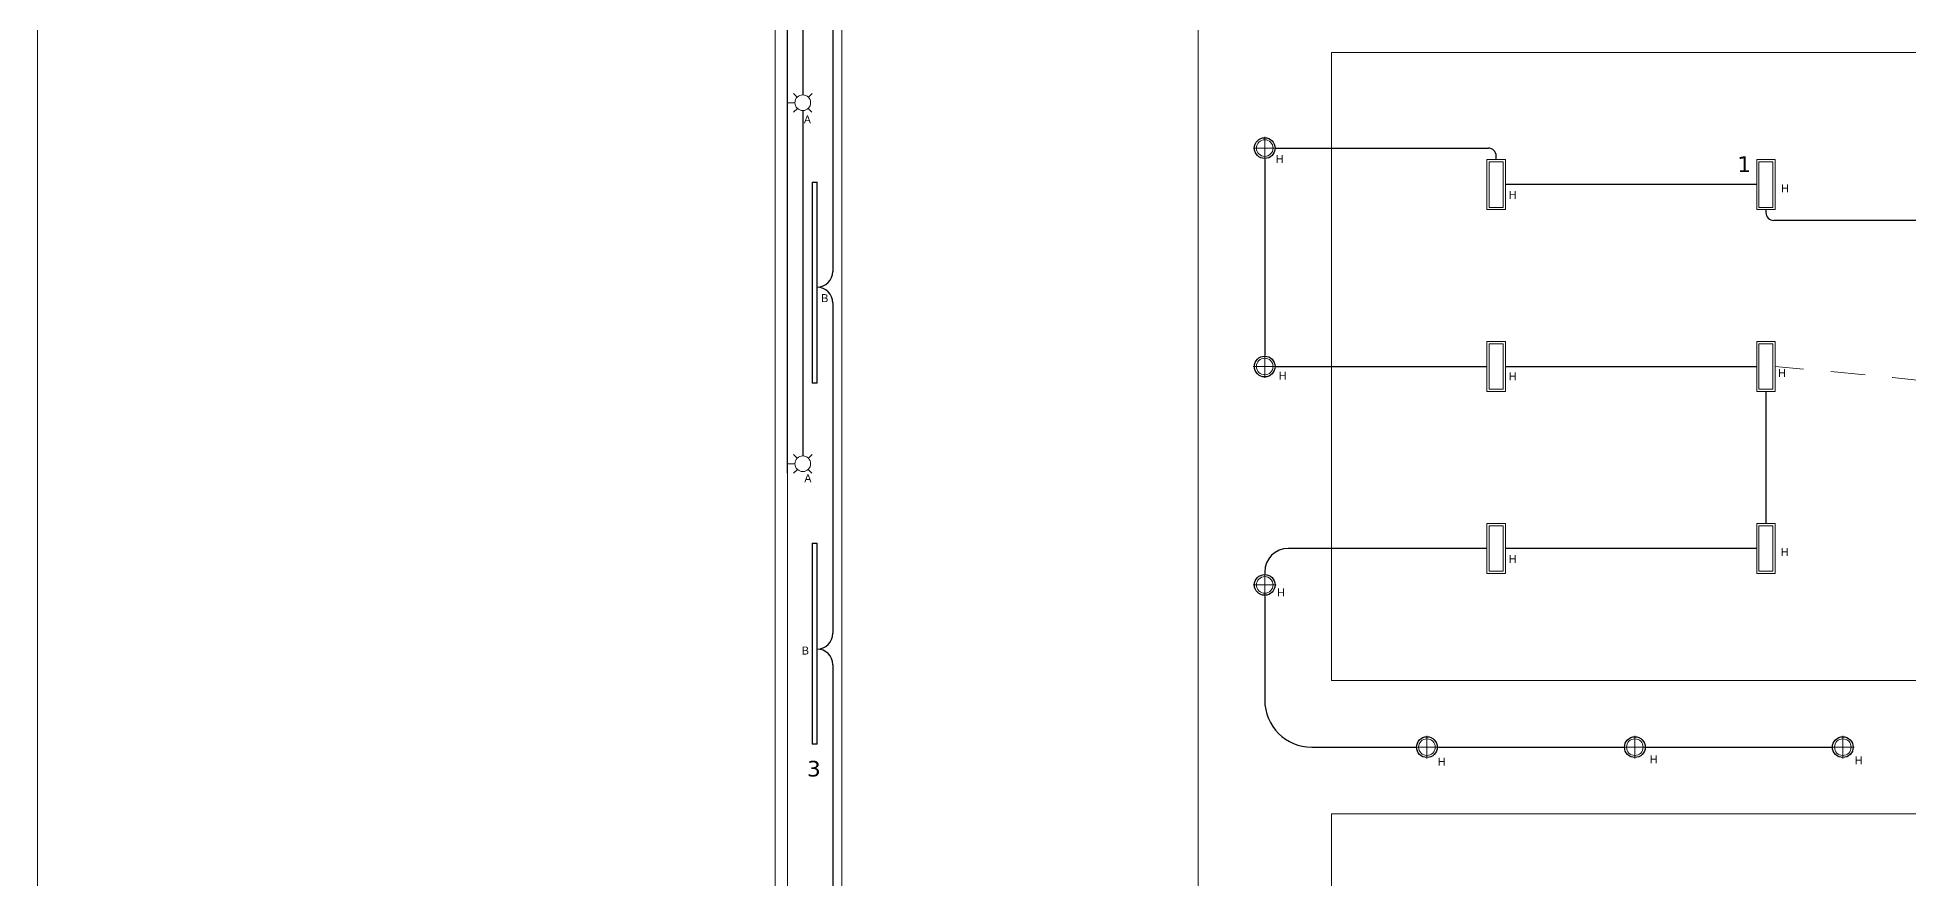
# Model space of a CAD drawing. Header units: inches. Extents: x -2 to 2474, y 1 to 287.
# Drawn here: x 5.35 to 46.24, y 160.55 to 178.92 of the extents above; entities that cross this region are included whole.
import ezdxf

# ---------------------------------------------------------------- set-up
doc = ezdxf.new("R2010")
doc.units = ezdxf.units.IN
doc.header["$MEASUREMENT"] = 0
doc.linetypes.add('JIS_02_0.7', pattern=[1.35, 0.75, -0.6])
for name, color, linetype in [('0.09', 2, 'Continuous'), ('0.25', 4, 'Continuous'), ('FLORESCENT', 2, 'Continuous'), ('PDF_0', 7, 'Continuous'), ('PDF_BORDER', 7, 'Continuous')]:
    doc.layers.add(name, color=color, linetype=linetype)
doc.layers.add('DLX_LUM', color=7, linetype='Continuous', true_color=0xffd400)
doc.layers.add('DLX_LUMKEY_IDX', color=7, linetype='Continuous', true_color=0x969696)
doc.layers.add('light ln', color=50, linetype='Continuous', lineweight=30)
doc.layers.add('LIGHTS', color=1, linetype='Continuous', lineweight=0)
doc.styles.add('TableTextStyle', font='')
doc.styles.get('TableTextStyle').set_extended_font_data('VERDANA.TTF')

# ---------------------------------------------------------------- blocks, each defined once
blk = doc.blocks.new('FL')
at = {"color": 1}
for p, q in [((-220, 0), (220, 0)), ((0, -220), (0, 220))]:
    blk.add_line(p, q, dxfattribs=at)
blk.add_circle((0, 0), 160, dxfattribs=at)
at = {"layer": '0.09'}
blk.add_circle((0, 0), 200, dxfattribs=at)

msp = doc.modelspace()

# ---------------------------------------------------------------- linework, layer by layer
at = {"lineweight": 5}
for p, q in [((21.7371, 218.22183), (21.7422, 136.77047)), ((22.92814, 137.88653), (22.92814, 216.70837)), ((30.71414, 145.32785), (30.71414, 214.15903)), ((21.7422, 175.77259), (21.7422, 197.43254)), ((33.62915, 178.5933), (33.62915, 164.87559))]:
    msp.add_line(p, q, dxfattribs=at)
for points in [[(33.62915, 178.5933), (52.61927, 178.5933), (52.61927, 171.2629)], [(46.40343, 164.87559), (33.62915, 164.87559), (33.62915, 178.5933)], [(46.40343, 161.96058), (33.62915, 161.96058), (33.62915, 148.24286), (52.61927, 148.24286), (52.61927, 155.57327)]]:
    msp.add_lwpolyline(points, dxfattribs=at)
at = {"layer": '0.25'}
for p, q in [((22.07994, 185.21436), (22.07947, 177.6698)), ((22.73127, 181.03245), (22.73127, 173.8116)), ((22.07945, 177.32667), (22.07898, 169.78212)), ((32.17165, 176.25701), (32.17165, 171.98386)), ((32.42106, 176.50642), (37.05858, 176.50642)), ((37.23005, 176.25443), (37.23005, 176.33495)), ((37.02772, 175.70915), (37.02772, 175.70915)), ((42.92188, 175.70915), (37.43239, 175.70915)), ((42.92188, 175.70915), (42.92188, 175.70915)), ((43.12421, 175.16388), (43.12421, 175.09957)), ((48.91377, 174.9281), (43.29568, 174.9281)), ((22.73127, 173.12571), (22.73127, 165.90486)), ((32.42106, 171.73445), (37.02772, 171.73445)), ((37.02772, 171.73445), (37.02772, 171.73445)), ((37.02772, 171.73445), (37.02772, 171.73445)), ((37.43239, 171.73445), (42.92188, 171.73445)), ((42.92188, 171.73445), (42.92188, 171.73445)), ((42.92188, 171.73445), (42.92188, 171.73445)), ((43.12421, 171.18917), (43.12421, 168.30502)), ((37.02772, 167.75974), (32.68606, 167.75974)), ((37.02772, 167.75974), (37.02772, 167.75974)), ((42.92188, 167.75974), (37.43239, 167.75974)), ((42.92188, 167.75974), (42.92188, 167.75974)), ((32.17165, 167.24533), (32.17165, 167.21189)), ((32.42106, 166.96247), (32.42106, 166.96247)), ((32.17165, 166.71306), (32.17165, 164.44691)), ((22.73127, 165.21897), (22.73127, 157.99812)), ((33.20047, 163.41808), (35.46662, 163.41808)), ((35.96545, 163.41808), (40.01062, 163.41808)), ((40.50944, 163.41808), (44.55461, 163.41808))]:
    msp.add_line(p, q, dxfattribs=at)
for centre, radius, start, end in [((37.05858, 176.33495), 0.17147, 0, 90), ((43.29568, 175.09957), 0.17147, 180, 270), ((22.38832, 173.8116), 0.34294, 270, 0), ((22.38832, 173.12571), 0.34294, 0, 90), ((32.68606, 167.24533), 0.51441, 90, 180), ((22.38832, 165.90486), 0.34294, 270, 0), ((22.38832, 165.21897), 0.34294, 0, 90), ((33.20047, 164.44691), 1.02883, 180, 270)]:
    msp.add_arc(centre, radius, start, end, dxfattribs=at)
at = {"layer": '0.25', "linetype": 'JIS_02_0.7', "lineweight": 9}
msp.add_arc((34.36792, 60.58533), 111.50956, 64.2622721, 85.3919191, dxfattribs=at)
at = {"layer": 'DLX_LUM', "lineweight": 5, "transparency": 33554585}
for points in [[(37.07573, 171.23718, 0), (37.37752, 171.23718, 0)], [(37.37752, 171.23718, 0), (37.07573, 171.23718, 0)], [(42.96989, 171.23718, 0), (43.27168, 171.23718, 0)], [(43.27168, 171.23718, 0), (42.96989, 171.23718, 0)], [(37.07573, 167.26247, 0), (37.37752, 167.26247, 0)], [(37.37752, 167.26247, 0), (37.07573, 167.26247, 0)], [(42.96989, 167.26247, 0), (43.27168, 167.26247, 0)], [(43.27168, 167.26247, 0), (42.96989, 167.26247, 0)]]:
    msp.add_polyline3d(points, dxfattribs=at)
at = {"layer": 'FLORESCENT', "lineweight": 5}
for p, q in [((37.02772, 176.25443), (37.02772, 175.16388)), ((37.02772, 176.25443), (37.43239, 176.25443)), ((37.43239, 175.16388), (37.43239, 176.25443)), ((42.92188, 176.25443), (42.92188, 175.16388)), ((42.92188, 176.25443), (43.32655, 176.25443)), ((43.32655, 175.16388), (43.32655, 176.25443)), ((37.38438, 176.20642), (37.07573, 176.20642)), ((37.07573, 176.20642), (37.07573, 175.21189)), ((37.38438, 175.21189), (37.38438, 176.20642)), ((43.27854, 176.20642), (42.96989, 176.20642)), ((42.96989, 176.20642), (42.96989, 175.21189)), ((43.27854, 175.21189), (43.27854, 176.20642)), ((37.43239, 175.16388), (37.02772, 175.16388)), ((37.38438, 175.21189), (37.07573, 175.21189)), ((43.32655, 175.16388), (42.92188, 175.16388)), ((43.27854, 175.21189), (42.96989, 175.21189)), ((37.02772, 172.27973), (37.02772, 171.18917)), ((37.02772, 172.27973), (37.43239, 172.27973)), ((37.02772, 172.27973), (37.02772, 171.18917)), ((37.38438, 172.23171), (37.07573, 172.23171)), ((37.07573, 172.23171), (37.07573, 171.23718)), ((37.07573, 172.23171), (37.07573, 171.23718)), ((37.38438, 171.23718), (37.38438, 172.23171)), ((37.43239, 171.18917), (37.43239, 172.27973)), ((42.92188, 172.27973), (42.92188, 171.18917)), ((42.92188, 172.27973), (43.32655, 172.27973)), ((42.92188, 172.27973), (42.92188, 171.18917)), ((43.27854, 172.23171), (42.96989, 172.23171)), ((42.96989, 172.23171), (42.96989, 171.23718)), ((42.96989, 172.23171), (42.96989, 171.23718)), ((43.27854, 171.23718), (43.27854, 172.23171)), ((43.32655, 171.18917), (43.32655, 172.27973)), ((22.38832, 171.36865), (22.28201, 171.36865)), ((37.43239, 171.18917), (37.02772, 171.18917)), ((37.07573, 171.23718), (37.38438, 171.23718)), ((43.32655, 171.18917), (42.92188, 171.18917)), ((42.96989, 171.23718), (43.27854, 171.23718)), ((37.02772, 168.30502), (37.02772, 167.21446)), ((37.02772, 168.30502), (37.43239, 168.30502)), ((37.38438, 168.25701), (37.07573, 168.25701)), ((37.07573, 168.25701), (37.07573, 167.26247)), ((37.38438, 167.26247), (37.38438, 168.25701)), ((37.43239, 167.21446), (37.43239, 168.30502)), ((42.92188, 168.30502), (42.92188, 167.21446)), ((42.92188, 168.30502), (43.32655, 168.30502)), ((43.27854, 168.25701), (42.96989, 168.25701)), ((42.96989, 168.25701), (42.96989, 167.26247)), ((43.27854, 167.26247), (43.27854, 168.25701)), ((43.32655, 167.21446), (43.32655, 168.30502)), ((37.07573, 167.26247), (37.38438, 167.26247)), ((42.96989, 167.26247), (43.27854, 167.26247)), ((37.43239, 167.21446), (37.02772, 167.21446)), ((43.32655, 167.21446), (42.92188, 167.21446)), ((22.38832, 163.48097), (22.28201, 163.48097))]:
    msp.add_line(p, q, dxfattribs=at)
for points in [[(22.28201, 171.36865), (22.28201, 175.75918), (22.38832, 175.75918), (22.38832, 171.36865), (22.28201, 171.36865)], [(22.28201, 163.48097), (22.28201, 167.8715), (22.38832, 167.8715), (22.38832, 163.48097), (22.28201, 163.48097)]]:
    msp.add_lwpolyline(points, dxfattribs=at)
for points in [[(22.28887, 171.37551), (22.28887, 175.75232), (22.38147, 175.75232), (22.38147, 171.37551)], [(22.28887, 163.48783), (22.28887, 167.86464), (22.38147, 167.86464), (22.38147, 163.48783)]]:
    msp.add_lwpolyline(points, close=True, dxfattribs=at)
at = {"layer": 'light ln', "lineweight": 5}
for p, q in [((21.73817, 177.29402), (21.73817, 177.69841)), ((21.90591, 177.49823), (21.73817, 177.49823)), ((21.95416, 177.61752), (21.87327, 177.69841)), ((22.20081, 177.61752), (22.2817, 177.69841)), ((21.87731, 177.29402), (21.9582, 177.37491)), ((22.27766, 177.29402), (22.19677, 177.37491)), ((21.73817, 169.40633), (21.73817, 169.81073)), ((21.95416, 169.72984), (21.87327, 169.81073)), ((22.20081, 169.72984), (22.2817, 169.81073)), ((21.90591, 169.61055), (21.73817, 169.61055)), ((21.87731, 169.40633), (21.9582, 169.48722)), ((22.27766, 169.40633), (22.19677, 169.48722))]:
    msp.add_line(p, q, dxfattribs=at)
for centre in [(22.07748, 177.49823), (22.07748, 169.61055)]:
    msp.add_circle(centre, 0.17158, dxfattribs=at)
at = {"layer": 'PDF_0', "lineweight": 5}
for points in [[(21.47567, 173.51598), (21.47567, 218.50613), (42.08727, 218.50613)], [(21.7422, 154.09488), (21.7422, 175.77259)], [(21.47567, 153.47297), (21.47567, 173.51598)]]:
    msp.add_lwpolyline(points, dxfattribs=at)
at = {"layer": 'PDF_BORDER', "lineweight": 9}
msp.add_lwpolyline([(419.0416, 1.32463), (5.35228, 1.32463), (5.35228, 275.11011), (419.0416, 275.11011)], close=True, dxfattribs=at)

# ---------------------------------------------------------------- block references
at = {"layer": 'LIGHTS', "color": 1, "lineweight": 5, "xscale": 0.001133695354050328, "yscale": 0.001133695354050328, "zscale": 0.001133695354050328}
for p in [(32.17165, 176.50642), (32.17165, 171.73445), (35.71604, 163.41808), (40.26003, 163.41808), (44.80402, 163.41808)]:
    msp.add_blockref('FL', p, dxfattribs=at)
at = {"layer": 'LIGHTS', "color": 1, "lineweight": 5, "xscale": 0.001133695354050328, "yscale": 0.001133695354050328, "zscale": 0.001133695354050328, "rotation": 180}
msp.add_blockref('FL', (32.17165, 166.96247), dxfattribs=at)

# ---------------------------------------------------------------- texts
at = {"color": 7, "transparency": 33554585, "char_height": 0.1749, "attachment_point": 1}
for s, insert in [('A', (22.10058, 177.21912)), ('H', (32.41495, 176.35446)), ('H', (37.50716, 175.57258)), ('H', (43.45876, 175.71358)), ('B', (22.48081, 173.31588)), ('H', (32.47819, 171.61852)), ('H', (37.50627, 171.6057)), ('H', (43.38797, 171.68226)), ('A', (22.11087, 169.38024)), ('H', (43.45105, 167.77042)), ('H', (37.50791, 167.61519)), ('H', (32.44135, 166.88459)), ('B', (22.05627, 165.6167)), ('H', (35.95587, 163.18967)), ('H', (40.58632, 163.24095)), ('H', (45.06283, 163.21531))]:
    msp.add_mtext_dynamic_manual_height_columns(s, width=0.2521589, gutter_width=0.87431, heights=[0], dxfattribs=dict(at, insert=insert))
at = {"layer": 'DLX_LUMKEY_IDX', "style": 'TableTextStyle'}
for s, p in [('1', (42.50196, 175.98523)), ('3', (22.172, 162.77794))]:
    msp.add_text(s, height=0.34021, dxfattribs=at).set_placement(p)

doc.saveas('drawing.dxf')
